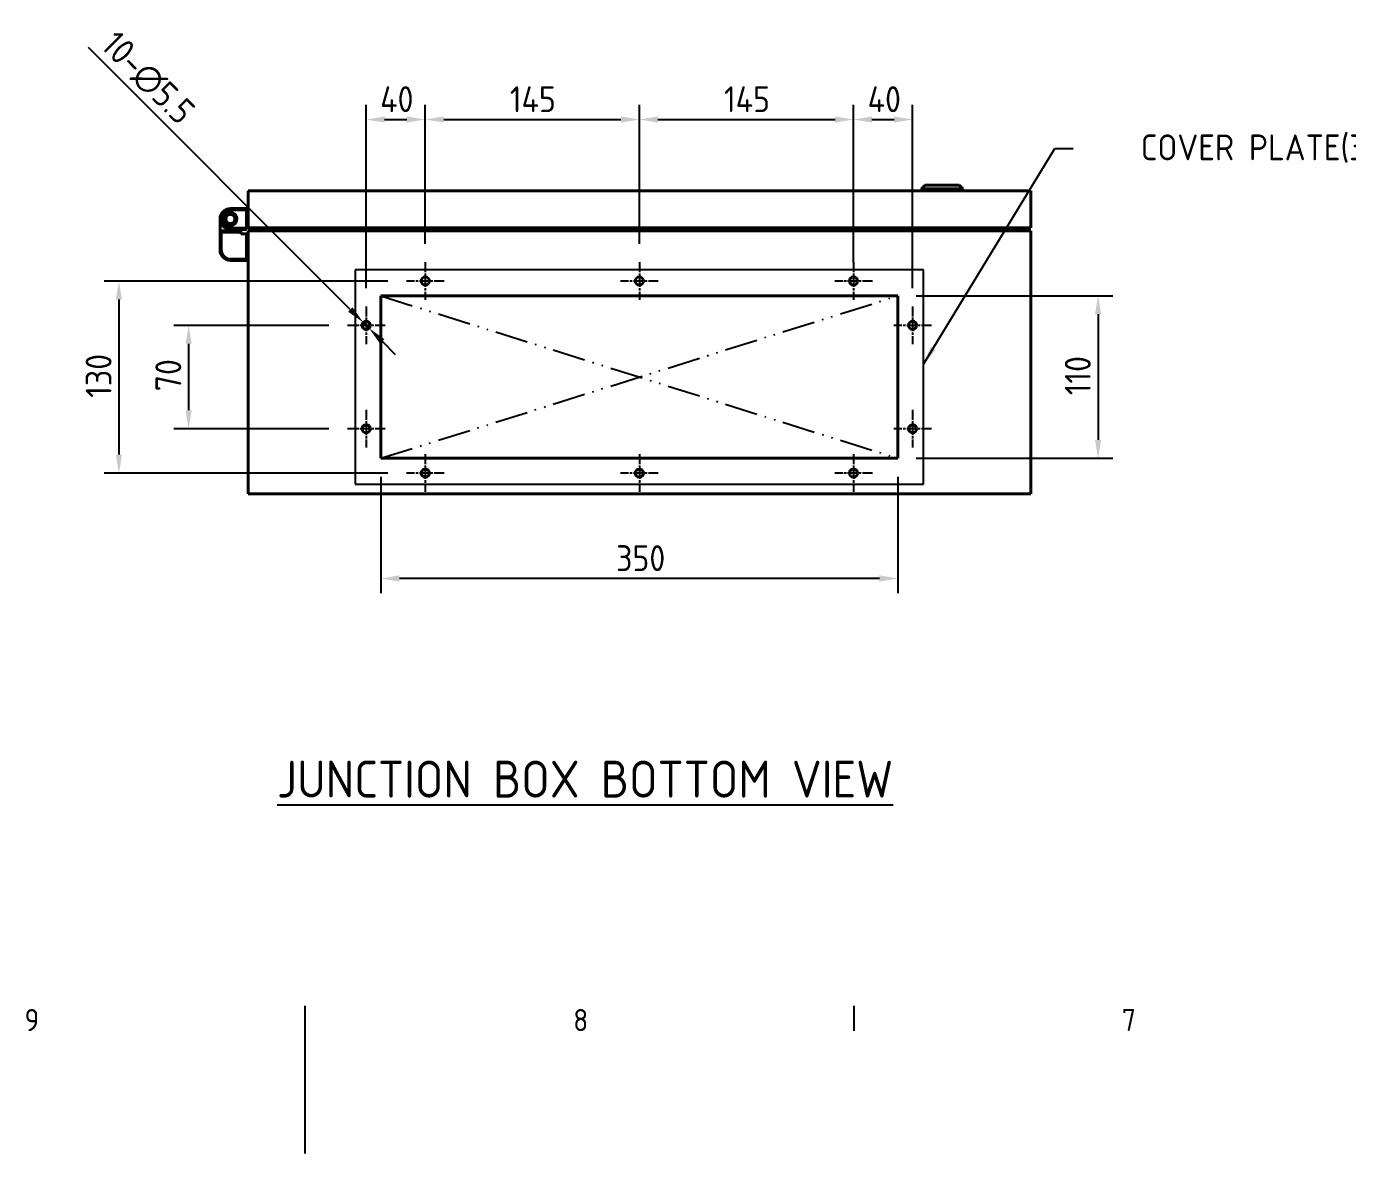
# Model space of a CAD drawing. Header units: millimetres. Extents: x 0 to 5945, y 0 to 4205.
# Drawn here: x 2784 to 3678, y 0 to 763 of the extents above; entities that cross this region are included whole.
import ezdxf

# ---------------------------------------------------------------- set-up
doc = ezdxf.new("R2010")
doc.units = ezdxf.units.MM
doc.header["$LTSCALE"] = 5
doc.linetypes.add('CHAIN', pattern=[0.3543, 0.2362, -0.0295, 0.0591, -0.0295])
doc.linetypes.add('DASH_DOUBLE_DOT', pattern=[0.4398, 0.24, -0.06, 0.0098, -0.06, 0.01, -0.06])
doc.layers.get('0').update_dxf_attribs({"color": 3, "lineweight": 25})
for name, color, linetype, lineweight in [('가시적인 것(ISO)', 3, 'Continuous', 40), ('가시적인 좁은 것(ISO)', 3, 'Continuous', 35), ('경계(ISO)', 7, 'Continuous', 25), ('기호(ISO)', 5, 'Continuous', 25), ('스케치 형상(ISO)', 3, 'Continuous', 25), ('중심 표식(ISO)', 1, 'Continuous', 25), ('치수(ISO)', 2, 'Continuous', 25)]:
    doc.layers.add(name, color=color, linetype=linetype, lineweight=lineweight)
doc.styles.add('문자 텍스트_PSTEK_POSCO', font='isocp.shx')
doc.styles.add('치수 텍스트_PSTEK_POSCO', font='isocp.shx')
doc.dimstyles.new('치수_PSTEK_POSCO', dxfattribs={"dimscale": 5, "dimtxt": 3.5, "dimasz": 2.5, "dimexe": 2, "dimexo": 2.5, "dimgap": 1, "dimtad": 1, "dimrnd": 1e-08, "dimdsep": 46, "dimtxsty": '치수 텍스트_PSTEK_POSCO', "dimcen": 0.09, "dimdle": 10, "dimclrd": 7, "dimclre": 7, "dimclrt": 2, "dimadec": 1, "dimazin": 2, "dimtfac": 1, "dimtmove": 0, "dimatfit": 3, "dimfxl": 0, "dimtolj": 1, "dimlwd": -1, "dimlwe": -1, "dimarcsym": 0})
doc.dimstyles.new('치수_PSTEK_POSCO$7', dxfattribs={"dimscale": 5, "dimtxt": 3.5, "dimasz": 2.5, "dimexe": 2, "dimexo": 2.5, "dimgap": 1, "dimtad": 1, "dimrnd": 1e-08, "dimdsep": 46, "dimtxsty": '치수 텍스트_PSTEK_POSCO', "dimcen": 0.09, "dimdle": 10, "dimclrd": 7, "dimclre": 7, "dimclrt": 2, "dimadec": 1, "dimazin": 2, "dimtfac": 1, "dimtmove": 0, "dimatfit": 3, "dimfxl": 0, "dimtolj": 1, "dimlwd": -1, "dimlwe": -1, "dimarcsym": 0})

# ---------------------------------------------------------------- blocks, each defined once
blk = doc.blocks.new('경계 Default Border')
at = {"layer": '경계(ISO)'}
blk.add_line((668.81, 20), (668.81, 16.6), dxfattribs=at)
at = {"layer": '경계(ISO)', "flags": 128}
blk.add_lwpolyline([(594.5, 0), (594.5, 20)], dxfattribs=at)
at = {"layer": '경계(ISO)', "color": 2, "char_height": 3, "attachment_point": 7, "style": '문자 텍스트_PSTEK_POSCO'}
for s, insert in [('9', (556.49, 16.57)), ('8', (630.8, 16.57)), ('7', (705.11, 16.59))]:
    blk.add_mtext(s, dxfattribs=dict(at, insert=insert))
blk = doc.blocks.new('*D38')
at = {"layer": 'Defpoints', "color": 0}
for p in [(3053.78, 699.93), (3053.78, 603.34), (3013.78, 573.34)]:
    blk.add_point(p, dxfattribs=at)
at = {"layer": '치수(ISO)', "color": 7}
for p, q in [((3013.78, 585.84), (3013.78, 709.93)), ((3053.78, 615.84), (3053.78, 709.93)), ((3026.28, 699.93), (3041.28, 699.93))]:
    blk.add_line(p, q, dxfattribs=at)
for points in [[(3026.28, 702.01), (3026.28, 697.85), (3013.78, 699.93)], [(3041.28, 702.01), (3041.28, 697.85), (3053.78, 699.93)]]:
    blk.add_solid(points, dxfattribs=at)
at = {"layer": '치수(ISO)', "color": 2, "insert": (3023.22, 713.68), "char_height": 17.5, "attachment_point": 4, "style": '치수 텍스트_PSTEK_POSCO'}
blk.add_mtext('\\A1;40', dxfattribs=at)
blk = doc.blocks.new('*D39')
at = {"layer": 'Defpoints', "color": 0}
for p in [(3198.78, 699.93), (3053.78, 603.34), (3198.78, 603.34)]:
    blk.add_point(p, dxfattribs=at)
at = {"layer": '치수(ISO)', "color": 7}
for p, q in [((3053.78, 615.84), (3053.78, 709.93)), ((3198.78, 615.84), (3198.78, 709.93)), ((3066.28, 699.93), (3186.28, 699.93))]:
    blk.add_line(p, q, dxfattribs=at)
for points in [[(3066.28, 702.01), (3066.28, 697.85), (3053.78, 699.93)], [(3186.28, 702.01), (3186.28, 697.85), (3198.78, 699.93)]]:
    blk.add_solid(points, dxfattribs=at)
at = {"layer": '치수(ISO)', "color": 2, "insert": (3111.09, 713.68), "char_height": 17.5, "attachment_point": 4, "style": '치수 텍스트_PSTEK_POSCO'}
blk.add_mtext('\\A1;145', dxfattribs=at)
blk = doc.blocks.new('*D40')
at = {"layer": 'Defpoints', "color": 0}
for p in [(3343.78, 699.93), (3198.78, 603.34), (3343.78, 590.59)]:
    blk.add_point(p, dxfattribs=at)
at = {"layer": '치수(ISO)', "color": 7}
for p, q in [((3198.78, 615.84), (3198.78, 709.93)), ((3343.78, 603.09), (3343.78, 709.93)), ((3211.28, 699.93), (3331.28, 699.93))]:
    blk.add_line(p, q, dxfattribs=at)
for points in [[(3211.28, 702.01), (3211.28, 697.85), (3198.78, 699.93)], [(3331.28, 702.01), (3331.28, 697.85), (3343.78, 699.93)]]:
    blk.add_solid(points, dxfattribs=at)
at = {"layer": '치수(ISO)', "color": 2, "insert": (3256.09, 713.68), "char_height": 17.5, "attachment_point": 4, "style": '치수 텍스트_PSTEK_POSCO'}
blk.add_mtext('\\A1;145', dxfattribs=at)
blk = doc.blocks.new('*D41')
at = {"layer": 'Defpoints', "color": 0}
for p in [(3383.78, 699.93), (3343.78, 590.59), (3383.78, 573.34)]:
    blk.add_point(p, dxfattribs=at)
at = {"layer": '치수(ISO)', "color": 7}
for p, q in [((3343.78, 603.09), (3343.78, 709.93)), ((3383.78, 585.84), (3383.78, 709.93)), ((3356.28, 699.93), (3371.28, 699.93))]:
    blk.add_line(p, q, dxfattribs=at)
for points in [[(3356.28, 702.01), (3356.28, 697.85), (3343.78, 699.93)], [(3371.28, 702.01), (3371.28, 697.85), (3383.78, 699.93)]]:
    blk.add_solid(points, dxfattribs=at)
at = {"layer": '치수(ISO)', "color": 2, "insert": (3353.32, 713.68), "char_height": 17.5, "attachment_point": 4, "style": '치수 텍스트_PSTEK_POSCO'}
blk.add_mtext('\\A1;40', dxfattribs=at)
blk = doc.blocks.new('*D42')
at = {"layer": 'Defpoints', "color": 0}
for p in [(3001.03, 560.59), (2893.54, 490.59), (3001.03, 490.59)]:
    blk.add_point(p, dxfattribs=at)
at = {"layer": '치수(ISO)', "color": 7}
for p, q in [((2988.53, 560.59), (2883.54, 560.59)), ((2893.54, 548.09), (2893.54, 503.09)), ((2988.53, 490.59), (2883.54, 490.59))]:
    blk.add_line(p, q, dxfattribs=at)
for points in [[(2891.46, 548.09), (2895.62, 548.09), (2893.54, 560.59)], [(2891.46, 503.09), (2895.62, 503.09), (2893.54, 490.59)]]:
    blk.add_solid(points, dxfattribs=at)
at = {"layer": '치수(ISO)', "color": 2, "insert": (2879.79, 515.96), "char_height": 17.5, "attachment_point": 4, "rotation": 90, "style": '치수 텍스트_PSTEK_POSCO'}
blk.add_mtext('\\A1;70', dxfattribs=at)
blk = doc.blocks.new('*D43')
at = {"layer": 'Defpoints', "color": 0}
for p in [(3041.03, 590.59), (2846.32, 460.59), (3041.03, 460.59)]:
    blk.add_point(p, dxfattribs=at)
at = {"layer": '치수(ISO)', "color": 7}
for p, q in [((3028.53, 590.59), (2836.32, 590.59)), ((2846.32, 578.09), (2846.32, 473.09)), ((3028.53, 460.59), (2836.32, 460.59))]:
    blk.add_line(p, q, dxfattribs=at)
for points in [[(2844.24, 578.09), (2848.41, 578.09), (2846.32, 590.59)], [(2844.24, 473.09), (2848.41, 473.09), (2846.32, 460.59)]]:
    blk.add_solid(points, dxfattribs=at)
at = {"layer": '치수(ISO)', "color": 2, "insert": (2832.57, 511.58), "char_height": 17.5, "attachment_point": 4, "rotation": 90, "style": '치수 텍스트_PSTEK_POSCO'}
blk.add_mtext('\\A1;130', dxfattribs=at)
blk = doc.blocks.new('*D44')
at = {"layer": 'Defpoints', "color": 0}
for p in [(3023.78, 470.59), (3373.78, 470.59), (3023.78, 389.26)]:
    blk.add_point(p, dxfattribs=at)
at = {"layer": '치수(ISO)', "color": 7}
for p, q in [((3023.78, 458.09), (3023.78, 379.26)), ((3373.78, 458.09), (3373.78, 379.26)), ((3361.28, 389.26), (3036.28, 389.26))]:
    blk.add_line(p, q, dxfattribs=at)
for points in [[(3036.28, 391.35), (3036.28, 387.18), (3023.78, 389.26)], [(3361.28, 391.35), (3361.28, 387.18), (3373.78, 389.26)]]:
    blk.add_solid(points, dxfattribs=at)
at = {"layer": '치수(ISO)', "color": 2, "insert": (3183.02, 403.01), "char_height": 17.5, "attachment_point": 4, "style": '치수 텍스트_PSTEK_POSCO'}
blk.add_mtext('\\A1;350', dxfattribs=at)
blk = doc.blocks.new('*D45')
at = {"layer": 'Defpoints', "color": 0}
for p in [(3373.78, 580.59), (3373.78, 470.59), (3509.39, 470.59)]:
    blk.add_point(p, dxfattribs=at)
at = {"layer": '치수(ISO)', "color": 7}
for p, q in [((3386.28, 580.59), (3519.39, 580.59)), ((3509.39, 568.09), (3509.39, 483.09)), ((3386.28, 470.59), (3519.39, 470.59))]:
    blk.add_line(p, q, dxfattribs=at)
for points in [[(3507.31, 568.09), (3511.48, 568.09), (3509.39, 580.59)], [(3507.31, 483.09), (3511.48, 483.09), (3509.39, 470.59)]]:
    blk.add_solid(points, dxfattribs=at)
at = {"layer": '치수(ISO)', "color": 2, "insert": (3495.64, 513.33), "char_height": 17.5, "attachment_point": 4, "rotation": 90, "style": '치수 텍스트_PSTEK_POSCO'}
blk.add_mtext('\\A1;110', dxfattribs=at)
blk = doc.blocks.new('*D46')
at = {"layer": 'Defpoints', "color": 0}
for p in [(3011.84, 562.53), (3015.73, 558.64)]:
    blk.add_point(p, dxfattribs=at)
at = {"layer": '치수(ISO)', "color": 7}
for p, q in [((3003, 571.37), (2825.75, 748.62)), ((3015.73, 558.64), (3011.84, 562.53)), ((3024.56, 549.8), (3033.4, 540.96))]:
    blk.add_line(p, q, dxfattribs=at)
for points in [[(3004.47, 572.84), (3001.52, 569.9), (3011.84, 562.53)], [(3026.04, 551.28), (3023.09, 548.33), (3015.73, 558.64)]]:
    blk.add_solid(points, dxfattribs=at)
at = {"layer": '치수(ISO)', "color": 2, "insert": (2839, 754.81), "char_height": 17.5, "attachment_point": 4, "rotation": 315, "style": '치수 텍스트_PSTEK_POSCO'}
blk.add_mtext('\\A1;10-∅5.5', dxfattribs=at)

msp = doc.modelspace()

# ---------------------------------------------------------------- linework, layer by layer
at = {"layer": '가시적인 것(ISO)'}
for p, q in [((3392.281, 655.587), (3389.781, 653.087)), ((3392.281, 655.587), (3415.281, 655.587)), ((3415.281, 655.587), (3417.781, 653.087)), ((3463.781, 651.587), (2933.781, 651.587)), ((2933.781, 651.587), (2933.781, 626.587)), ((3417.781, 653.087), (3389.781, 653.087)), ((3389.781, 651.587), (3389.781, 653.087)), ((3417.781, 651.587), (3417.781, 653.087)), ((3463.781, 626.587), (3463.781, 651.587)), ((2921.781, 639.587), (2932.781, 639.587)), ((2932.781, 639.587), (2932.781, 638.587)), ((2932.781, 626.587), (2932.781, 638.587)), ((2933.781, 638.587), (2932.781, 638.587)), ((2914.781, 624.587), (2914.781, 632.587)), ((2932.781, 626.587), (2932.781, 625.587)), ((2933.781, 626.587), (2932.781, 626.587)), ((2933.781, 626.587), (3463.781, 626.587)), ((2963.781, 624.587), (2963.781, 626.587)), ((3433.781, 624.587), (3433.781, 626.587)), ((3433.781, 626.3), (3439.782, 626.302)), ((3439.782, 626.587), (3439.782, 626.302)), ((3442.484, 626.587), (3442.429, 626.167)), ((3455.517, 624.587), (3455.779, 626.587)), ((3455.782, 626.587), (3455.782, 626.309)), ((2914.781, 624.587), (2915.781, 623.587)), ((2928.781, 624.587), (2914.781, 624.587)), ((2914.781, 611.587), (2914.781, 624.587)), ((2932.781, 625.587), (2921.781, 625.587)), ((2928.781, 624.587), (2928.781, 625.587)), ((2928.781, 624.587), (2928.781, 623.587)), ((2928.781, 622.587), (2928.781, 623.587)), ((2932.781, 622.587), (2928.781, 622.587)), ((2932.781, 605.587), (2932.781, 622.587)), ((2932.781, 618.587), (2933.781, 618.587)), ((2933.781, 446.587), (2933.781, 624.587)), ((2933.781, 624.587), (3463.781, 624.587)), ((3442.429, 626.167), (3454.822, 624.587)), ((3463.781, 446.587), (3463.781, 624.587)), ((2932.781, 604.587), (2921.781, 604.587)), ((2932.781, 606.587), (2933.781, 606.587)), ((2932.781, 605.587), (2932.781, 604.587)), ((3023.781, 470.587), (3023.781, 580.587)), ((3023.781, 580.587), (3373.781, 580.587)), ((3373.781, 580.587), (3373.781, 470.587)), ((3373.781, 470.587), (3023.781, 470.587)), ((2933.781, 446.587), (3463.781, 446.587))]:
    msp.add_line(p, q, dxfattribs=at)
for centre, radius in [((2921.781, 632.587), 4.5), ((2921.781, 632.587), 4), ((2921.781, 632.587), 3), ((3053.781, 590.587), 2.75), ((3198.781, 590.587), 2.75), ((3343.781, 590.587), 2.75), ((3013.781, 560.587), 2.75), ((3383.781, 560.587), 2.75), ((3013.781, 490.587), 2.75), ((3383.781, 490.587), 2.75), ((3053.781, 460.587), 2.75), ((3198.781, 460.587), 2.75), ((3343.781, 460.587), 2.75)]:
    msp.add_circle(centre, radius, dxfattribs=at)
for centre, start in [((2921.781, 632.587), 90), ((2921.781, 611.587), 180)]:
    msp.add_arc(centre, 7, start, 270, dxfattribs=at)
for points in [[(3439.782, 626.302), (3440.666, 626.303), (3441.551, 626.257), (3442.429, 626.167)], [(3455.782, 626.309), (3455.769, 626.309), (3455.755, 626.306), (3455.742, 626.301)]]:
    msp.add_open_spline(points, degree=3, dxfattribs=at)
at = {"layer": '가시적인 좁은 것(ISO)'}
for p, q in [((2921.781, 638.587), (2921.781, 639.587)), ((2932.781, 638.587), (2921.781, 638.587)), ((2921.781, 626.587), (2921.781, 625.587)), ((2921.781, 626.587), (2932.781, 626.587)), ((2915.781, 623.587), (2928.781, 623.587)), ((2915.781, 611.587), (2915.781, 623.587)), ((2915.781, 611.587), (2914.781, 611.587)), ((2921.781, 605.587), (2921.781, 604.587)), ((2921.781, 605.587), (2932.781, 605.587))]:
    msp.add_line(p, q, dxfattribs=at)
msp.add_arc((2921.781, 611.587), 6, 180, 270, dxfattribs=at)
for points, knots in [([(2921.781, 638.587), (2921.437, 638.587), (2921.095, 638.558), (2920.757, 638.499), (2920.734, 638.495), (2920.713, 638.491), (2920.689, 638.487), (2920.355, 638.425), (2920.028, 638.335), (2919.709, 638.218), (2919.663, 638.201), (2919.619, 638.185), (2919.572, 638.166), (2919.29, 638.054), (2919.018, 637.922), (2918.756, 637.769), (2918.669, 637.718), (2918.584, 637.666), (2918.498, 637.609), (2918.151, 637.383), (2917.831, 637.122), (2917.538, 636.83), (2917.282, 636.574), (2917.051, 636.297), (2916.846, 635.999), (2916.816, 635.957), (2916.787, 635.913), (2916.759, 635.87), (2916.565, 635.574), (2916.399, 635.262), (2916.26, 634.936), (2916.24, 634.89), (2916.22, 634.841), (2916.202, 634.796), (2916.068, 634.457), (2915.966, 634.108), (2915.895, 633.751), (2915.89, 633.727), (2915.885, 633.701), (2915.881, 633.679), (2915.814, 633.318), (2915.781, 632.954), (2915.781, 632.587)], [0, 0, 0, 0, 0.05859375, 0.05859375, 0.05859375, 0.0625, 0.0625, 0.0625, 0.1171875, 0.1171875, 0.1171875, 0.125, 0.125, 0.125, 0.171875, 0.171875, 0.171875, 0.1875, 0.1875, 0.1875, 0.25, 0.25, 0.25, 0.3046875, 0.3046875, 0.3046875, 0.3125, 0.3125, 0.3125, 0.3671875, 0.3671875, 0.3671875, 0.375, 0.375, 0.375, 0.43359375, 0.43359375, 0.43359375, 0.4375, 0.4375, 0.4375, 0.5, 0.5, 0.5, 0.5]), ([(2915.781, 632.587), (2915.781, 632.243), (2915.81, 631.902), (2915.869, 631.563), (2915.873, 631.541), (2915.877, 631.519), (2915.881, 631.495), (2915.943, 631.161), (2916.033, 630.834), (2916.15, 630.515), (2916.167, 630.469), (2916.184, 630.426), (2916.202, 630.379), (2916.314, 630.096), (2916.446, 629.824), (2916.599, 629.562), (2916.65, 629.475), (2916.702, 629.39), (2916.759, 629.304), (2916.985, 628.957), (2917.246, 628.637), (2917.538, 628.344), (2917.794, 628.088), (2918.071, 627.858), (2918.369, 627.652), (2918.411, 627.622), (2918.455, 627.593), (2918.498, 627.565), (2918.794, 627.371), (2919.106, 627.205), (2919.432, 627.066), (2919.478, 627.046), (2919.527, 627.026), (2919.572, 627.008), (2919.911, 626.874), (2920.26, 626.772), (2920.617, 626.701), (2920.641, 626.696), (2920.667, 626.691), (2920.689, 626.687), (2921.049, 626.621), (2921.413, 626.587), (2921.781, 626.587)], [0.5, 0.5, 0.5, 0.5, 0.55859375, 0.55859375, 0.55859375, 0.5625, 0.5625, 0.5625, 0.6171875, 0.6171875, 0.6171875, 0.625, 0.625, 0.625, 0.671875, 0.671875, 0.671875, 0.6875, 0.6875, 0.6875, 0.75, 0.75, 0.75, 0.8046875, 0.8046875, 0.8046875, 0.8125, 0.8125, 0.8125, 0.8671875, 0.8671875, 0.8671875, 0.875, 0.875, 0.875, 0.93359375, 0.93359375, 0.93359375, 0.9375, 0.9375, 0.9375, 1, 1, 1, 1])]:
    msp.add_open_spline(points, degree=3, knots=knots, dxfattribs=at)
at = {"layer": '스케치 형상(ISO)'}
for p, q in [((3006.281, 598.087), (3006.281, 453.087)), ((3391.281, 598.087), (3006.281, 598.087)), ((3391.281, 453.087), (3391.281, 598.087)), ((3006.281, 453.087), (3391.281, 453.087))]:
    msp.add_line(p, q, dxfattribs=at)
at = {"layer": '스케치 형상(ISO)', "color": 1, "linetype": 'DASH_DOUBLE_DOT', "ltscale": 18.537655}
for p, q in [((3023.781, 470.587), (3373.781, 580.587)), ((3023.781, 580.587), (3373.781, 470.587))]:
    msp.add_line(p, q, dxfattribs=at)
at = {"layer": '중심 표식(ISO)', "linetype": 'CHAIN', "ltscale": 5.667058}
for p, q in [((3053.781, 603.337), (3053.781, 577.837)), ((3198.781, 603.337), (3198.781, 577.837)), ((3343.781, 603.337), (3343.781, 577.837)), ((3066.531, 590.587), (3041.031, 590.587)), ((3211.531, 590.587), (3186.031, 590.587)), ((3356.531, 590.587), (3331.031, 590.587)), ((3013.781, 573.337), (3013.781, 547.837)), ((3383.781, 573.337), (3383.781, 547.837)), ((3026.531, 560.587), (3001.031, 560.587)), ((3396.531, 560.587), (3371.031, 560.587)), ((3013.781, 503.337), (3013.781, 477.837)), ((3383.781, 503.337), (3383.781, 477.837)), ((3026.531, 490.587), (3001.031, 490.587)), ((3396.531, 490.587), (3371.031, 490.587)), ((3053.781, 473.337), (3053.781, 447.837)), ((3198.781, 473.337), (3198.781, 447.837)), ((3343.781, 473.337), (3343.781, 447.837)), ((3066.531, 460.587), (3041.031, 460.587)), ((3211.531, 460.587), (3186.031, 460.587)), ((3356.531, 460.587), (3331.031, 460.587))]:
    msp.add_line(p, q, dxfattribs=at)

# ---------------------------------------------------------------- block references
at = {"xscale": 5, "yscale": 5, "zscale": 5}
msp.add_blockref('경계 Default Border', (0, 0), dxfattribs=at)

# ---------------------------------------------------------------- texts
at = {"layer": '기호(ISO)', "color": 2}
for s, insert, char_height, width, attachment_point, style in [('{\\fISOCP|b0|i0;\\H17.5000;COVER PLATE(385 x 145)}', (3781.528, 680.205), 17.5, 284.00476, 6, '치수 텍스트_PSTEK_POSCO'), ('{\\fISOCP|b0|i0;\\H25.0000;\\LJUNCTION BOX BOTTOM VIEW}', (3162.007, 253.447), 25, 625.93245, 5, '문자 텍스트_PSTEK_POSCO')]:
    msp.add_mtext(s, dxfattribs=dict(at, insert=insert, char_height=char_height, width=width, attachment_point=attachment_point, style=style))

# ---------------------------------------------------------------- dimensions: what is measured, and where the dimension line sits
at = {"layer": '치수(ISO)', "color": 7}
dim = msp.add_diameter_dim_2p(p1=(3015.725, 558.643), p2=(3011.836, 562.532), text='10-<>', dimstyle='치수_PSTEK_POSCO', override={"dimdec": 2, "dimlfac": 1, "dimtp": 0, "dimtm": 0, "dimtdec": 2, "dimatfit": 2}, dxfattribs=at)
dim.commit()
dim.dimension.update_dxf_attribs({"geometry": '*D46', "text_midpoint": (2855.524, 718.844), "dimtype": 163})
for base, p1, p2, angle, picture, middle in [((3053.781, 699.929), (3013.781, 573.337), (3053.781, 603.337), 180, '*D38', (3033.731, 699.929)), ((3198.781, 699.929), (3053.781, 603.337), (3198.781, 603.337), 180, '*D39', (3126.331, 699.929)), ((3343.781, 699.929), (3198.781, 603.337), (3343.781, 590.587), 180, '*D40', (3271.331, 699.929)), ((3383.781, 699.929), (3343.781, 590.587), (3383.781, 573.337), 180, '*D41', (3363.831, 699.929)), ((2846.323, 460.587), (3041.031, 590.587), (3041.031, 460.587), 90, '*D43', (2846.323, 525.587)), ((3509.394, 470.587), (3373.781, 580.587), (3373.781, 470.587), 90, '*D45', (3509.394, 525.587)), ((2893.539, 490.587), (3001.031, 560.587), (3001.031, 490.587), 90, '*D42', (2893.539, 525.587)), ((3023.781, 389.264), (3373.781, 470.587), (3023.781, 470.587), 180, '*D44', (3198.781, 389.264))]:
    dim = msp.add_linear_dim(base=base, p1=p1, p2=p2, angle=angle, dimstyle='치수_PSTEK_POSCO', override={"dimdec": 2, "dimtp": 0, "dimtm": 0, "dimtdec": 2, "dimtofl": 0, "dimatfit": 1}, dxfattribs=at)
    dim.commit()
    dim.dimension.update_dxf_attribs({"geometry": picture, "text_midpoint": middle, "dimtype": 160})

# ---------------------------------------------------------------- leaders
at = {"layer": '기호(ISO)', "color": 7, "annotation_type": 0, "has_hookline": 1, "hookline_direction": 0, "text_width": 278.47}
msp.add_leader([(3391.281, 534.328), (3480.023, 680.205), (3492.523, 680.205)], dimstyle='치수_PSTEK_POSCO$7', override={"dimtad": 0}, dxfattribs=at)

doc.saveas('drawing.dxf')
